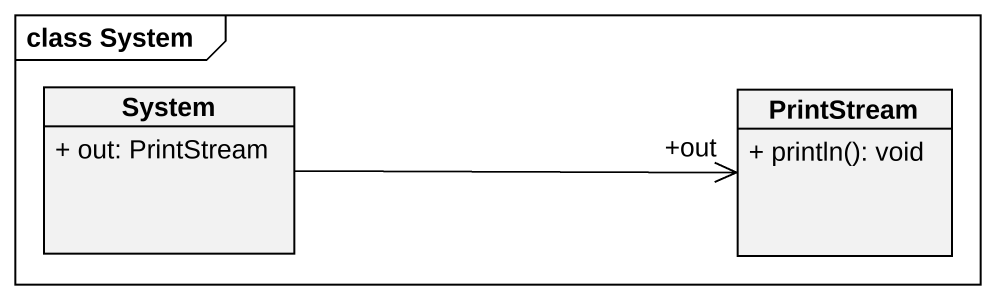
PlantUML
@startuml
mainframe class System
hide circle
hide empty members
skinparam classAttributeIconSize 0
class System {
  + out: PrintStream
}
class PrintStream {
  + println(): void
}
System -right-> "+out" PrintStream
@enduml
